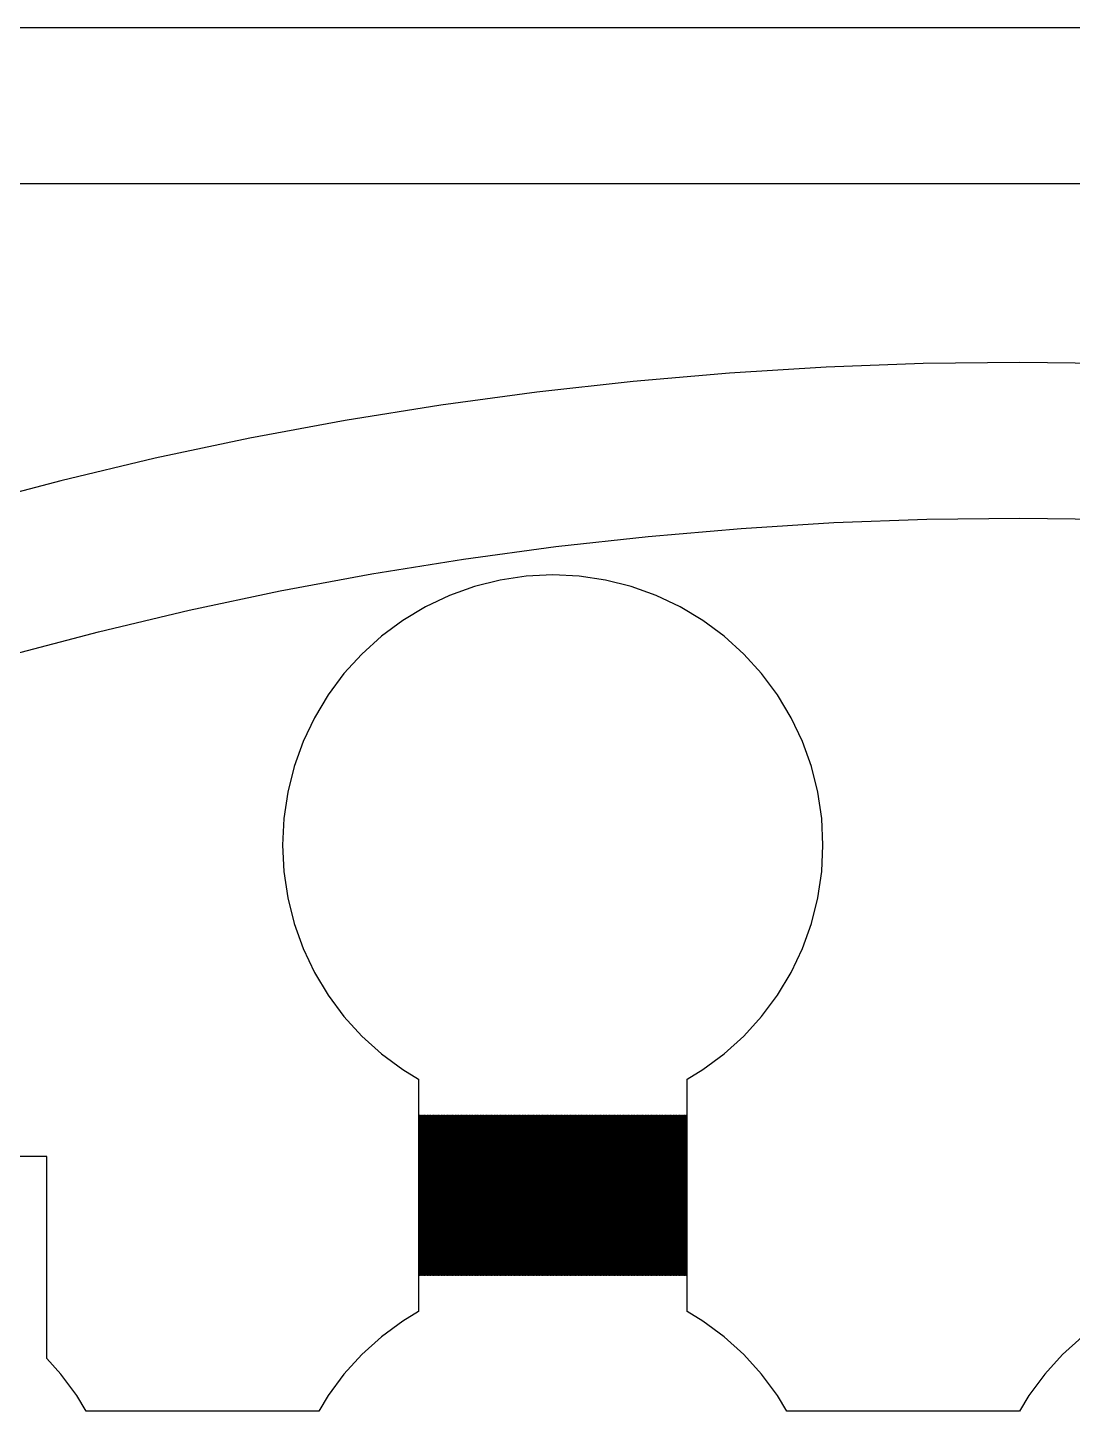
# Model space of a CAD drawing. Extents: x -10 to 91, y -24 to 82.
# Drawn here: x 27.76 to 41.17, y 64.22 to 82 of the extents above; entities that cross this region are included whole.
import ezdxf

# ---------------------------------------------------------------- set-up
doc = ezdxf.new("R2010")
doc.units = 0

msp = doc.modelspace()

# ---------------------------------------------------------------- linework, layer by layer
for p, q in [((81, 82), (0, 82)), ((0, 80), (81, 80)), ((39.2558, 77.6847), (38.0123, 77.6389)), ((40.5, 77.7), (39.2558, 77.6847)), ((41.7442, 77.6847), (40.5, 77.7)), ((36.7703, 77.5626), (35.5305, 77.4559)), ((38.0123, 77.6389), (36.7703, 77.5626)), ((35.5305, 77.4559), (34.2938, 77.3187)), ((33.0608, 77.1512), (31.8322, 76.9536)), ((34.2938, 77.3187), (33.0608, 77.1512)), ((31.8322, 76.9536), (30.6089, 76.7258)), ((30.6089, 76.7258), (29.3916, 76.4681)), ((29.3916, 76.4681), (28.1809, 76.1806)), ((28.1809, 76.1806), (26.9777, 75.8634)), ((35.7266, 75.4655), (36.9174, 75.568)), ((36.9174, 75.568), (38.1104, 75.6413)), ((38.1104, 75.6413), (39.3048, 75.6853)), ((39.3048, 75.6853), (40.5, 75.7)), ((40.5, 75.7), (41.6951, 75.6853)), ((34.5386, 75.3338), (35.7266, 75.4655)), ((33.3542, 75.1729), (34.5386, 75.3338)), ((32.1741, 74.983), (33.3542, 75.1729)), ((30.9991, 74.7642), (32.1741, 74.983)), ((33.823, 74.9033), (33.4927, 74.8206)), ((34.1599, 74.9533), (33.823, 74.9033)), ((34.5, 74.97), (34.1599, 74.9533)), ((34.8401, 74.9533), (34.5, 74.97)), ((35.177, 74.9033), (34.8401, 74.9533)), ((35.5073, 74.8206), (35.177, 74.9033)), ((29.8298, 74.5167), (30.9991, 74.7642)), ((33.1721, 74.7059), (32.8643, 74.5603)), ((33.4927, 74.8206), (33.1721, 74.7059)), ((35.8279, 74.7059), (35.5073, 74.8206)), ((36.1357, 74.5603), (35.8279, 74.7059)), ((28.6669, 74.2405), (29.8298, 74.5167)), ((32.8643, 74.5603), (32.5722, 74.3852)), ((36.4278, 74.3852), (36.1357, 74.5603)), ((32.5722, 74.3852), (32.2987, 74.1823)), ((36.7013, 74.1823), (36.4278, 74.3852)), ((27.5111, 73.9359), (28.6669, 74.2405)), ((32.2987, 74.1823), (32.0463, 73.9537)), ((36.9537, 73.9537), (36.7013, 74.1823)), ((32.0463, 73.9537), (31.8177, 73.7013)), ((37.1823, 73.7013), (36.9537, 73.9537)), ((31.8177, 73.7013), (31.6148, 73.4278)), ((37.3852, 73.4278), (37.1823, 73.7013)), ((31.6148, 73.4278), (31.4397, 73.1357)), ((37.5603, 73.1357), (37.3852, 73.4278)), ((31.4397, 73.1357), (31.2941, 72.8279)), ((37.7059, 72.8279), (37.5603, 73.1357)), ((31.2941, 72.8279), (31.1794, 72.5073)), ((37.8206, 72.5073), (37.7059, 72.8279)), ((31.1794, 72.5073), (31.0967, 72.177)), ((37.9033, 72.177), (37.8206, 72.5073)), ((31.0967, 72.177), (31.0467, 71.8401)), ((37.9533, 71.8401), (37.9033, 72.177)), ((31.0467, 71.8401), (31.03, 71.5)), ((37.97, 71.5), (37.9533, 71.8401)), ((31.03, 71.5), (31.0467, 71.1599)), ((37.9533, 71.1599), (37.97, 71.5)), ((31.0467, 71.1599), (31.0967, 70.823)), ((37.9033, 70.823), (37.9533, 71.1599)), ((31.0967, 70.823), (31.1794, 70.4927)), ((37.8206, 70.4927), (37.9033, 70.823)), ((31.1794, 70.4927), (31.2941, 70.1721)), ((37.7059, 70.1721), (37.8206, 70.4927)), ((31.2941, 70.1721), (31.4397, 69.8642)), ((37.5603, 69.8642), (37.7059, 70.1721)), ((31.4397, 69.8642), (31.6148, 69.5722)), ((37.3852, 69.5722), (37.5603, 69.8642)), ((31.6148, 69.5722), (31.8177, 69.2986)), ((37.1823, 69.2986), (37.3852, 69.5722)), ((31.8177, 69.2986), (32.0463, 69.0463)), ((36.9537, 69.0463), (37.1823, 69.2986)), ((32.0463, 69.0463), (32.2987, 68.8176)), ((36.7013, 68.8176), (36.9537, 69.0463)), ((32.2987, 68.8176), (32.5722, 68.6148)), ((36.4278, 68.6148), (36.7013, 68.8176)), ((32.5722, 68.6148), (32.775, 68.4932)), ((36.225, 68.4932), (36.4278, 68.6148)), ((32.775, 68.4932), (32.775, 65.5068)), ((36.225, 65.5068), (36.225, 68.4932)), ((32.785, 65.97), (32.785, 68.03)), ((32.785, 68.03), (32.795, 68.03)), ((32.795, 68.03), (32.795, 65.97)), ((32.805, 65.97), (32.805, 68.03)), ((32.805, 68.03), (32.815, 68.03)), ((32.815, 68.03), (32.815, 65.97)), ((32.825, 65.97), (32.825, 68.03)), ((32.825, 68.03), (32.835, 68.03)), ((32.835, 68.03), (32.835, 65.97)), ((32.845, 65.97), (32.845, 68.03)), ((32.845, 68.03), (32.855, 68.03)), ((32.855, 68.03), (32.855, 65.97)), ((32.865, 65.97), (32.865, 68.03)), ((32.865, 68.03), (32.875, 68.03)), ((32.875, 68.03), (32.875, 65.97)), ((32.885, 65.97), (32.885, 68.03)), ((32.885, 68.03), (32.895, 68.03)), ((32.895, 68.03), (32.895, 65.97)), ((32.905, 65.97), (32.905, 68.03)), ((32.905, 68.03), (32.915, 68.03)), ((32.915, 68.03), (32.915, 65.97)), ((32.925, 65.97), (32.925, 68.03)), ((32.925, 68.03), (32.935, 68.03)), ((32.935, 68.03), (32.935, 65.97)), ((32.945, 65.97), (32.945, 68.03)), ((32.945, 68.03), (32.955, 68.03)), ((32.955, 68.03), (32.955, 65.97)), ((32.965, 65.97), (32.965, 68.03)), ((32.965, 68.03), (32.975, 68.03)), ((32.975, 68.03), (32.975, 65.97)), ((32.985, 65.97), (32.985, 68.03)), ((32.985, 68.03), (32.995, 68.03)), ((32.995, 68.03), (32.995, 65.97)), ((33.005, 65.97), (33.005, 68.03)), ((33.005, 68.03), (33.015, 68.03)), ((33.015, 68.03), (33.015, 65.97)), ((33.025, 65.97), (33.025, 68.03)), ((33.025, 68.03), (33.035, 68.03)), ((33.035, 68.03), (33.035, 65.97)), ((33.045, 65.97), (33.045, 68.03)), ((33.045, 68.03), (33.055, 68.03)), ((33.055, 68.03), (33.055, 65.97)), ((33.065, 65.97), (33.065, 68.03)), ((33.065, 68.03), (33.075, 68.03)), ((33.075, 68.03), (33.075, 65.97)), ((33.085, 65.97), (33.085, 68.03)), ((33.085, 68.03), (33.095, 68.03)), ((33.095, 68.03), (33.095, 65.97)), ((33.105, 65.97), (33.105, 68.03)), ((33.105, 68.03), (33.115, 68.03)), ((33.115, 68.03), (33.115, 65.97)), ((33.125, 65.97), (33.125, 68.03)), ((33.125, 68.03), (33.135, 68.03)), ((33.135, 68.03), (33.135, 65.97)), ((33.145, 65.97), (33.145, 68.03)), ((33.145, 68.03), (33.155, 68.03)), ((33.155, 68.03), (33.155, 65.97)), ((33.165, 65.97), (33.165, 68.03)), ((33.165, 68.03), (33.175, 68.03)), ((33.175, 68.03), (33.175, 65.97)), ((33.185, 65.97), (33.185, 68.03)), ((33.185, 68.03), (33.195, 68.03)), ((33.195, 68.03), (33.195, 65.97)), ((33.205, 65.97), (33.205, 68.03)), ((33.205, 68.03), (33.215, 68.03)), ((33.215, 68.03), (33.215, 65.97)), ((33.225, 65.97), (33.225, 68.03)), ((33.225, 68.03), (33.235, 68.03)), ((33.235, 68.03), (33.235, 65.97)), ((33.245, 65.97), (33.245, 68.03)), ((33.245, 68.03), (33.255, 68.03)), ((33.255, 68.03), (33.255, 65.97)), ((33.265, 65.97), (33.265, 68.03)), ((33.265, 68.03), (33.275, 68.03)), ((33.275, 68.03), (33.275, 65.97)), ((33.285, 65.97), (33.285, 68.03)), ((33.285, 68.03), (33.295, 68.03)), ((33.295, 68.03), (33.295, 65.97)), ((33.305, 65.97), (33.305, 68.03)), ((33.305, 68.03), (33.315, 68.03)), ((33.315, 68.03), (33.315, 65.97)), ((33.325, 65.97), (33.325, 68.03)), ((33.325, 68.03), (33.335, 68.03)), ((33.335, 68.03), (33.335, 65.97)), ((33.345, 65.97), (33.345, 68.03)), ((33.345, 68.03), (33.355, 68.03)), ((33.355, 68.03), (33.355, 65.97)), ((33.365, 65.97), (33.365, 68.03)), ((33.365, 68.03), (33.375, 68.03)), ((33.375, 68.03), (33.375, 65.97)), ((33.385, 65.97), (33.385, 68.03)), ((33.385, 68.03), (33.395, 68.03)), ((33.395, 68.03), (33.395, 65.97)), ((33.405, 65.97), (33.405, 68.03)), ((33.405, 68.03), (33.415, 68.03)), ((33.415, 68.03), (33.415, 65.97)), ((33.425, 65.97), (33.425, 68.03)), ((33.425, 68.03), (33.435, 68.03)), ((33.435, 68.03), (33.435, 65.97)), ((33.445, 65.97), (33.445, 68.03)), ((33.445, 68.03), (33.455, 68.03)), ((33.455, 68.03), (33.455, 65.97)), ((33.465, 65.97), (33.465, 68.03)), ((33.465, 68.03), (33.475, 68.03)), ((33.475, 68.03), (33.475, 65.97)), ((33.485, 65.97), (33.485, 68.03)), ((33.485, 68.03), (33.495, 68.03)), ((33.495, 68.03), (33.495, 65.97)), ((33.505, 65.97), (33.505, 68.03)), ((33.505, 68.03), (33.515, 68.03)), ((33.515, 68.03), (33.515, 65.97)), ((33.525, 65.97), (33.525, 68.03)), ((33.525, 68.03), (33.535, 68.03)), ((33.535, 68.03), (33.535, 65.97)), ((33.545, 65.97), (33.545, 68.03)), ((33.545, 68.03), (33.555, 68.03)), ((33.555, 68.03), (33.555, 65.97)), ((33.565, 65.97), (33.565, 68.03)), ((33.565, 68.03), (33.575, 68.03)), ((33.575, 68.03), (33.575, 65.97)), ((33.585, 65.97), (33.585, 68.03)), ((33.585, 68.03), (33.595, 68.03)), ((33.595, 68.03), (33.595, 65.97)), ((33.605, 65.97), (33.605, 68.03)), ((33.605, 68.03), (33.615, 68.03)), ((33.615, 68.03), (33.615, 65.97)), ((33.625, 65.97), (33.625, 68.03)), ((33.625, 68.03), (33.635, 68.03)), ((33.635, 68.03), (33.635, 65.97)), ((33.645, 65.97), (33.645, 68.03)), ((33.645, 68.03), (33.655, 68.03)), ((33.655, 68.03), (33.655, 65.97)), ((33.665, 65.97), (33.665, 68.03)), ((33.665, 68.03), (33.675, 68.03)), ((33.675, 68.03), (33.675, 65.97)), ((33.685, 65.97), (33.685, 68.03)), ((33.685, 68.03), (33.695, 68.03)), ((33.695, 68.03), (33.695, 65.97)), ((33.705, 65.97), (33.705, 68.03)), ((33.705, 68.03), (33.715, 68.03)), ((33.715, 68.03), (33.715, 65.97)), ((33.725, 65.97), (33.725, 68.03)), ((33.725, 68.03), (33.735, 68.03)), ((33.735, 68.03), (33.735, 65.97)), ((33.745, 65.97), (33.745, 68.03)), ((33.745, 68.03), (33.755, 68.03)), ((33.755, 68.03), (33.755, 65.97)), ((33.765, 65.97), (33.765, 68.03)), ((33.765, 68.03), (33.775, 68.03)), ((33.775, 68.03), (33.775, 65.97)), ((33.785, 65.97), (33.785, 68.03)), ((33.785, 68.03), (33.795, 68.03)), ((33.795, 68.03), (33.795, 65.97)), ((33.805, 65.97), (33.805, 68.03)), ((33.805, 68.03), (33.815, 68.03)), ((33.815, 68.03), (33.815, 65.97)), ((33.825, 65.97), (33.825, 68.03)), ((33.825, 68.03), (33.835, 68.03)), ((33.835, 68.03), (33.835, 65.97)), ((33.845, 65.97), (33.845, 68.03)), ((33.845, 68.03), (33.855, 68.03)), ((33.855, 68.03), (33.855, 65.97)), ((33.865, 65.97), (33.865, 68.03)), ((33.865, 68.03), (33.875, 68.03)), ((33.875, 68.03), (33.875, 65.97)), ((33.885, 65.97), (33.885, 68.03)), ((33.885, 68.03), (33.895, 68.03)), ((33.895, 68.03), (33.895, 65.97)), ((33.905, 65.97), (33.905, 68.03)), ((33.905, 68.03), (33.915, 68.03)), ((33.915, 68.03), (33.915, 65.97)), ((33.925, 65.97), (33.925, 68.03)), ((33.925, 68.03), (33.935, 68.03)), ((33.935, 68.03), (33.935, 65.97)), ((33.945, 65.97), (33.945, 68.03)), ((33.945, 68.03), (33.955, 68.03)), ((33.955, 68.03), (33.955, 65.97)), ((33.965, 65.97), (33.965, 68.03)), ((33.965, 68.03), (33.975, 68.03)), ((33.975, 68.03), (33.975, 65.97)), ((33.985, 65.97), (33.985, 68.03)), ((33.985, 68.03), (33.995, 68.03)), ((33.995, 68.03), (33.995, 65.97)), ((34.005, 65.97), (34.005, 68.03)), ((34.005, 68.03), (34.015, 68.03)), ((34.015, 68.03), (34.015, 65.97)), ((34.025, 65.97), (34.025, 68.03)), ((34.025, 68.03), (34.035, 68.03)), ((34.035, 68.03), (34.035, 65.97)), ((34.045, 65.97), (34.045, 68.03)), ((34.045, 68.03), (34.055, 68.03)), ((34.055, 68.03), (34.055, 65.97)), ((34.065, 65.97), (34.065, 68.03)), ((34.065, 68.03), (34.075, 68.03)), ((34.075, 68.03), (34.075, 65.97)), ((34.085, 65.97), (34.085, 68.03)), ((34.085, 68.03), (34.095, 68.03)), ((34.095, 68.03), (34.095, 65.97)), ((34.105, 65.97), (34.105, 68.03)), ((34.105, 68.03), (34.115, 68.03)), ((34.115, 68.03), (34.115, 65.97)), ((34.125, 65.97), (34.125, 68.03)), ((34.125, 68.03), (34.135, 68.03)), ((34.135, 68.03), (34.135, 65.97)), ((34.145, 65.97), (34.145, 68.03)), ((34.145, 68.03), (34.155, 68.03)), ((34.155, 68.03), (34.155, 65.97)), ((34.165, 65.97), (34.165, 68.03)), ((34.165, 68.03), (34.175, 68.03)), ((34.175, 68.03), (34.175, 65.97)), ((34.185, 65.97), (34.185, 68.03)), ((34.185, 68.03), (34.195, 68.03)), ((34.195, 68.03), (34.195, 65.97)), ((34.205, 65.97), (34.205, 68.03)), ((34.205, 68.03), (34.215, 68.03)), ((34.215, 68.03), (34.215, 65.97)), ((34.225, 65.97), (34.225, 68.03)), ((34.225, 68.03), (34.235, 68.03)), ((34.235, 68.03), (34.235, 65.97)), ((34.245, 65.97), (34.245, 68.03)), ((34.245, 68.03), (34.255, 68.03)), ((34.255, 68.03), (34.255, 65.97)), ((34.265, 65.97), (34.265, 68.03)), ((34.265, 68.03), (34.275, 68.03)), ((34.275, 68.03), (34.275, 65.97)), ((34.285, 65.97), (34.285, 68.03)), ((34.285, 68.03), (34.295, 68.03)), ((34.295, 68.03), (34.295, 65.97)), ((34.305, 65.97), (34.305, 68.03)), ((34.305, 68.03), (34.315, 68.03)), ((34.315, 68.03), (34.315, 65.97)), ((34.325, 65.97), (34.325, 68.03)), ((34.325, 68.03), (34.335, 68.03)), ((34.335, 68.03), (34.335, 65.97)), ((34.345, 65.97), (34.345, 68.03)), ((34.345, 68.03), (34.355, 68.03)), ((34.355, 68.03), (34.355, 65.97)), ((34.365, 65.97), (34.365, 68.03)), ((34.365, 68.03), (34.375, 68.03)), ((34.375, 68.03), (34.375, 65.97)), ((34.385, 65.97), (34.385, 68.03)), ((34.385, 68.03), (34.395, 68.03)), ((34.395, 68.03), (34.395, 65.97)), ((34.405, 65.97), (34.405, 68.03)), ((34.405, 68.03), (34.415, 68.03)), ((34.415, 68.03), (34.415, 65.97)), ((34.425, 65.97), (34.425, 68.03)), ((34.425, 68.03), (34.435, 68.03)), ((34.435, 68.03), (34.435, 65.97)), ((34.445, 65.97), (34.445, 68.03)), ((34.445, 68.03), (34.455, 68.03)), ((34.455, 68.03), (34.455, 65.97)), ((34.465, 65.97), (34.465, 68.03)), ((34.465, 68.03), (34.475, 68.03)), ((34.475, 68.03), (34.475, 65.97)), ((34.485, 65.97), (34.485, 68.03)), ((34.485, 68.03), (34.495, 68.03)), ((34.495, 68.03), (34.495, 65.97)), ((34.505, 65.97), (34.505, 68.03)), ((34.505, 68.03), (34.515, 68.03)), ((34.515, 68.03), (34.515, 65.97)), ((34.525, 65.97), (34.525, 68.03)), ((34.525, 68.03), (34.535, 68.03)), ((34.535, 68.03), (34.535, 65.97)), ((34.545, 65.97), (34.545, 68.03)), ((34.545, 68.03), (34.555, 68.03)), ((34.555, 68.03), (34.555, 65.97)), ((34.565, 65.97), (34.565, 68.03)), ((34.565, 68.03), (34.575, 68.03)), ((34.575, 68.03), (34.575, 65.97)), ((34.585, 65.97), (34.585, 68.03)), ((34.585, 68.03), (34.595, 68.03)), ((34.595, 68.03), (34.595, 65.97)), ((34.605, 65.97), (34.605, 68.03)), ((34.605, 68.03), (34.615, 68.03)), ((34.615, 68.03), (34.615, 65.97)), ((34.625, 65.97), (34.625, 68.03)), ((34.625, 68.03), (34.635, 68.03)), ((34.635, 68.03), (34.635, 65.97)), ((34.645, 65.97), (34.645, 68.03)), ((34.645, 68.03), (34.655, 68.03)), ((34.655, 68.03), (34.655, 65.97)), ((34.665, 65.97), (34.665, 68.03)), ((34.665, 68.03), (34.675, 68.03)), ((34.675, 68.03), (34.675, 65.97)), ((34.685, 65.97), (34.685, 68.03)), ((34.685, 68.03), (34.695, 68.03)), ((34.695, 68.03), (34.695, 65.97)), ((34.705, 65.97), (34.705, 68.03)), ((34.705, 68.03), (34.715, 68.03)), ((34.715, 68.03), (34.715, 65.97)), ((34.725, 65.97), (34.725, 68.03)), ((34.725, 68.03), (34.735, 68.03)), ((34.735, 68.03), (34.735, 65.97)), ((34.745, 65.97), (34.745, 68.03)), ((34.745, 68.03), (34.755, 68.03)), ((34.755, 68.03), (34.755, 65.97)), ((34.765, 65.97), (34.765, 68.03)), ((34.765, 68.03), (34.775, 68.03)), ((34.775, 68.03), (34.775, 65.97)), ((34.785, 65.97), (34.785, 68.03)), ((34.785, 68.03), (34.795, 68.03)), ((34.795, 68.03), (34.795, 65.97)), ((34.805, 65.97), (34.805, 68.03)), ((34.805, 68.03), (34.815, 68.03)), ((34.815, 68.03), (34.815, 65.97)), ((34.825, 65.97), (34.825, 68.03)), ((34.825, 68.03), (34.835, 68.03)), ((34.835, 68.03), (34.835, 65.97)), ((34.845, 65.97), (34.845, 68.03)), ((34.845, 68.03), (34.855, 68.03)), ((34.855, 68.03), (34.855, 65.97)), ((34.865, 65.97), (34.865, 68.03)), ((34.865, 68.03), (34.875, 68.03)), ((34.875, 68.03), (34.875, 65.97)), ((34.885, 65.97), (34.885, 68.03)), ((34.885, 68.03), (34.895, 68.03)), ((34.895, 68.03), (34.895, 65.97)), ((34.905, 65.97), (34.905, 68.03)), ((34.905, 68.03), (34.915, 68.03)), ((34.915, 68.03), (34.915, 65.97)), ((34.925, 65.97), (34.925, 68.03)), ((34.925, 68.03), (34.935, 68.03)), ((34.935, 68.03), (34.935, 65.97)), ((34.945, 65.97), (34.945, 68.03)), ((34.945, 68.03), (34.955, 68.03)), ((34.955, 68.03), (34.955, 65.97)), ((34.965, 65.97), (34.965, 68.03)), ((34.965, 68.03), (34.975, 68.03)), ((34.975, 68.03), (34.975, 65.97)), ((34.985, 65.97), (34.985, 68.03)), ((34.985, 68.03), (34.995, 68.03)), ((34.995, 68.03), (34.995, 65.97)), ((35.005, 65.97), (35.005, 68.03)), ((35.005, 68.03), (35.015, 68.03)), ((35.015, 68.03), (35.015, 65.97)), ((35.025, 65.97), (35.025, 68.03)), ((35.025, 68.03), (35.035, 68.03)), ((35.035, 68.03), (35.035, 65.97)), ((35.045, 65.97), (35.045, 68.03)), ((35.045, 68.03), (35.055, 68.03)), ((35.055, 68.03), (35.055, 65.97)), ((35.065, 65.97), (35.065, 68.03)), ((35.065, 68.03), (35.075, 68.03)), ((35.075, 68.03), (35.075, 65.97)), ((35.085, 65.97), (35.085, 68.03)), ((35.085, 68.03), (35.095, 68.03)), ((35.095, 68.03), (35.095, 65.97)), ((35.105, 65.97), (35.105, 68.03)), ((35.105, 68.03), (35.115, 68.03)), ((35.115, 68.03), (35.115, 65.97)), ((35.125, 65.97), (35.125, 68.03)), ((35.125, 68.03), (35.135, 68.03)), ((35.135, 68.03), (35.135, 65.97)), ((35.145, 65.97), (35.145, 68.03)), ((35.145, 68.03), (35.155, 68.03)), ((35.155, 68.03), (35.155, 65.97)), ((35.165, 65.97), (35.165, 68.03)), ((35.165, 68.03), (35.175, 68.03)), ((35.175, 68.03), (35.175, 65.97)), ((35.185, 65.97), (35.185, 68.03)), ((35.185, 68.03), (35.195, 68.03)), ((35.195, 68.03), (35.195, 65.97)), ((35.205, 65.97), (35.205, 68.03)), ((35.205, 68.03), (35.215, 68.03)), ((35.215, 68.03), (35.215, 65.97)), ((35.225, 65.97), (35.225, 68.03)), ((35.225, 68.03), (35.235, 68.03)), ((35.235, 68.03), (35.235, 65.97)), ((35.245, 65.97), (35.245, 68.03)), ((35.245, 68.03), (35.255, 68.03)), ((35.255, 68.03), (35.255, 65.97)), ((35.265, 65.97), (35.265, 68.03)), ((35.265, 68.03), (35.275, 68.03)), ((35.275, 68.03), (35.275, 65.97)), ((35.285, 65.97), (35.285, 68.03)), ((35.285, 68.03), (35.295, 68.03)), ((35.295, 68.03), (35.295, 65.97)), ((35.305, 65.97), (35.305, 68.03)), ((35.305, 68.03), (35.315, 68.03)), ((35.315, 68.03), (35.315, 65.97)), ((35.325, 65.97), (35.325, 68.03)), ((35.325, 68.03), (35.335, 68.03)), ((35.335, 68.03), (35.335, 65.97)), ((35.345, 65.97), (35.345, 68.03)), ((35.345, 68.03), (35.355, 68.03)), ((35.355, 68.03), (35.355, 65.97)), ((35.365, 65.97), (35.365, 68.03)), ((35.365, 68.03), (35.375, 68.03)), ((35.375, 68.03), (35.375, 65.97)), ((35.385, 65.97), (35.385, 68.03)), ((35.385, 68.03), (35.395, 68.03)), ((35.395, 68.03), (35.395, 65.97)), ((35.405, 65.97), (35.405, 68.03)), ((35.405, 68.03), (35.415, 68.03)), ((35.415, 68.03), (35.415, 65.97)), ((35.425, 65.97), (35.425, 68.03)), ((35.425, 68.03), (35.435, 68.03)), ((35.435, 68.03), (35.435, 65.97)), ((35.445, 65.97), (35.445, 68.03)), ((35.445, 68.03), (35.455, 68.03)), ((35.455, 68.03), (35.455, 65.97)), ((35.465, 65.97), (35.465, 68.03)), ((35.465, 68.03), (35.475, 68.03)), ((35.475, 68.03), (35.475, 65.97)), ((35.485, 65.97), (35.485, 68.03)), ((35.485, 68.03), (35.495, 68.03)), ((35.495, 68.03), (35.495, 65.97)), ((35.505, 65.97), (35.505, 68.03)), ((35.505, 68.03), (35.515, 68.03)), ((35.515, 68.03), (35.515, 65.97)), ((35.525, 65.97), (35.525, 68.03)), ((35.525, 68.03), (35.535, 68.03)), ((35.535, 68.03), (35.535, 65.97)), ((35.545, 65.97), (35.545, 68.03)), ((35.545, 68.03), (35.555, 68.03)), ((35.555, 68.03), (35.555, 65.97)), ((35.565, 65.97), (35.565, 68.03)), ((35.565, 68.03), (35.575, 68.03)), ((35.575, 68.03), (35.575, 65.97)), ((35.585, 65.97), (35.585, 68.03)), ((35.585, 68.03), (35.595, 68.03)), ((35.595, 68.03), (35.595, 65.97)), ((35.605, 65.97), (35.605, 68.03)), ((35.605, 68.03), (35.615, 68.03)), ((35.615, 68.03), (35.615, 65.97)), ((35.625, 65.97), (35.625, 68.03)), ((35.625, 68.03), (35.635, 68.03)), ((35.635, 68.03), (35.635, 65.97)), ((35.645, 65.97), (35.645, 68.03)), ((35.645, 68.03), (35.655, 68.03)), ((35.655, 68.03), (35.655, 65.97)), ((35.665, 65.97), (35.665, 68.03)), ((35.665, 68.03), (35.675, 68.03)), ((35.675, 68.03), (35.675, 65.97)), ((35.685, 65.97), (35.685, 68.03)), ((35.685, 68.03), (35.695, 68.03)), ((35.695, 68.03), (35.695, 65.97)), ((35.705, 65.97), (35.705, 68.03)), ((35.705, 68.03), (35.715, 68.03)), ((35.715, 68.03), (35.715, 65.97)), ((35.725, 65.97), (35.725, 68.03)), ((35.725, 68.03), (35.735, 68.03)), ((35.735, 68.03), (35.735, 65.97)), ((35.745, 65.97), (35.745, 68.03)), ((35.745, 68.03), (35.755, 68.03)), ((35.755, 68.03), (35.755, 65.97)), ((35.765, 65.97), (35.765, 68.03)), ((35.765, 68.03), (35.775, 68.03)), ((35.775, 68.03), (35.775, 65.97)), ((35.785, 65.97), (35.785, 68.03)), ((35.785, 68.03), (35.795, 68.03)), ((35.795, 68.03), (35.795, 65.97)), ((35.805, 65.97), (35.805, 68.03)), ((35.805, 68.03), (35.815, 68.03)), ((35.815, 68.03), (35.815, 65.97)), ((35.825, 65.97), (35.825, 68.03)), ((35.825, 68.03), (35.835, 68.03)), ((35.835, 68.03), (35.835, 65.97)), ((35.845, 65.97), (35.845, 68.03)), ((35.845, 68.03), (35.855, 68.03)), ((35.855, 68.03), (35.855, 65.97)), ((35.865, 65.97), (35.865, 68.03)), ((35.865, 68.03), (35.875, 68.03)), ((35.875, 68.03), (35.875, 65.97)), ((35.885, 65.97), (35.885, 68.03)), ((35.885, 68.03), (35.895, 68.03)), ((35.895, 68.03), (35.895, 65.97)), ((35.905, 65.97), (35.905, 68.03)), ((35.905, 68.03), (35.915, 68.03)), ((35.915, 68.03), (35.915, 65.97)), ((35.925, 65.97), (35.925, 68.03)), ((35.925, 68.03), (35.935, 68.03)), ((35.935, 68.03), (35.935, 65.97)), ((35.945, 65.97), (35.945, 68.03)), ((35.945, 68.03), (35.955, 68.03)), ((35.955, 68.03), (35.955, 65.97)), ((35.965, 65.97), (35.965, 68.03)), ((35.965, 68.03), (35.975, 68.03)), ((35.975, 68.03), (35.975, 65.97)), ((35.985, 65.97), (35.985, 68.03)), ((35.985, 68.03), (35.995, 68.03)), ((35.995, 68.03), (35.995, 65.97)), ((36.005, 65.97), (36.005, 68.03)), ((36.005, 68.03), (36.015, 68.03)), ((36.015, 68.03), (36.015, 65.97)), ((36.025, 65.97), (36.025, 68.03)), ((36.025, 68.03), (36.035, 68.03)), ((36.035, 68.03), (36.035, 65.97)), ((36.045, 65.97), (36.045, 68.03)), ((36.045, 68.03), (36.055, 68.03)), ((36.055, 68.03), (36.055, 65.97)), ((36.065, 65.97), (36.065, 68.03)), ((36.065, 68.03), (36.075, 68.03)), ((36.075, 68.03), (36.075, 65.97)), ((36.085, 65.97), (36.085, 68.03)), ((36.085, 68.03), (36.095, 68.03)), ((36.095, 68.03), (36.095, 65.97)), ((36.105, 65.97), (36.105, 68.03)), ((36.105, 68.03), (36.115, 68.03)), ((36.115, 68.03), (36.115, 65.97)), ((36.125, 65.97), (36.125, 68.03)), ((36.125, 68.03), (36.135, 68.03)), ((36.135, 68.03), (36.135, 65.97)), ((36.145, 65.97), (36.145, 68.03)), ((36.145, 68.03), (36.155, 68.03)), ((36.155, 68.03), (36.155, 65.97)), ((36.165, 65.97), (36.165, 68.03)), ((36.165, 68.03), (36.175, 68.03)), ((36.175, 68.03), (36.175, 65.97)), ((36.185, 65.97), (36.185, 68.03)), ((36.185, 68.03), (36.195, 68.03)), ((36.195, 68.03), (36.195, 65.97)), ((36.205, 65.97), (36.205, 68.03)), ((36.205, 68.03), (36.215, 68.03)), ((36.215, 68.03), (36.215, 65.97)), ((28, 67.5), (26, 67.5)), ((28, 64.9025), (28, 67.5)), ((32.795, 65.97), (32.785, 65.97)), ((32.815, 65.97), (32.805, 65.97)), ((32.835, 65.97), (32.825, 65.97)), ((32.855, 65.97), (32.845, 65.97)), ((32.875, 65.97), (32.865, 65.97)), ((32.895, 65.97), (32.885, 65.97)), ((32.915, 65.97), (32.905, 65.97)), ((32.935, 65.97), (32.925, 65.97)), ((32.955, 65.97), (32.945, 65.97)), ((32.975, 65.97), (32.965, 65.97)), ((32.995, 65.97), (32.985, 65.97)), ((33.015, 65.97), (33.005, 65.97)), ((33.035, 65.97), (33.025, 65.97)), ((33.055, 65.97), (33.045, 65.97)), ((33.075, 65.97), (33.065, 65.97)), ((33.095, 65.97), (33.085, 65.97)), ((33.115, 65.97), (33.105, 65.97)), ((33.135, 65.97), (33.125, 65.97)), ((33.155, 65.97), (33.145, 65.97)), ((33.175, 65.97), (33.165, 65.97)), ((33.195, 65.97), (33.185, 65.97)), ((33.215, 65.97), (33.205, 65.97)), ((33.235, 65.97), (33.225, 65.97)), ((33.255, 65.97), (33.245, 65.97)), ((33.275, 65.97), (33.265, 65.97)), ((33.295, 65.97), (33.285, 65.97)), ((33.315, 65.97), (33.305, 65.97)), ((33.335, 65.97), (33.325, 65.97)), ((33.355, 65.97), (33.345, 65.97)), ((33.375, 65.97), (33.365, 65.97)), ((33.395, 65.97), (33.385, 65.97)), ((33.415, 65.97), (33.405, 65.97)), ((33.435, 65.97), (33.425, 65.97)), ((33.455, 65.97), (33.445, 65.97)), ((33.475, 65.97), (33.465, 65.97)), ((33.495, 65.97), (33.485, 65.97)), ((33.515, 65.97), (33.505, 65.97)), ((33.535, 65.97), (33.525, 65.97)), ((33.555, 65.97), (33.545, 65.97)), ((33.575, 65.97), (33.565, 65.97)), ((33.595, 65.97), (33.585, 65.97)), ((33.615, 65.97), (33.605, 65.97)), ((33.635, 65.97), (33.625, 65.97)), ((33.655, 65.97), (33.645, 65.97)), ((33.675, 65.97), (33.665, 65.97)), ((33.695, 65.97), (33.685, 65.97)), ((33.715, 65.97), (33.705, 65.97)), ((33.735, 65.97), (33.725, 65.97)), ((33.755, 65.97), (33.745, 65.97)), ((33.775, 65.97), (33.765, 65.97)), ((33.795, 65.97), (33.785, 65.97)), ((33.815, 65.97), (33.805, 65.97)), ((33.835, 65.97), (33.825, 65.97)), ((33.855, 65.97), (33.845, 65.97)), ((33.875, 65.97), (33.865, 65.97)), ((33.895, 65.97), (33.885, 65.97)), ((33.915, 65.97), (33.905, 65.97)), ((33.935, 65.97), (33.925, 65.97)), ((33.955, 65.97), (33.945, 65.97)), ((33.975, 65.97), (33.965, 65.97)), ((33.995, 65.97), (33.985, 65.97)), ((34.015, 65.97), (34.005, 65.97)), ((34.035, 65.97), (34.025, 65.97)), ((34.055, 65.97), (34.045, 65.97)), ((34.075, 65.97), (34.065, 65.97)), ((34.095, 65.97), (34.085, 65.97)), ((34.115, 65.97), (34.105, 65.97)), ((34.135, 65.97), (34.125, 65.97)), ((34.155, 65.97), (34.145, 65.97)), ((34.175, 65.97), (34.165, 65.97)), ((34.195, 65.97), (34.185, 65.97)), ((34.215, 65.97), (34.205, 65.97)), ((34.235, 65.97), (34.225, 65.97)), ((34.255, 65.97), (34.245, 65.97)), ((34.275, 65.97), (34.265, 65.97)), ((34.295, 65.97), (34.285, 65.97)), ((34.315, 65.97), (34.305, 65.97)), ((34.335, 65.97), (34.325, 65.97)), ((34.355, 65.97), (34.345, 65.97)), ((34.375, 65.97), (34.365, 65.97)), ((34.395, 65.97), (34.385, 65.97)), ((34.415, 65.97), (34.405, 65.97)), ((34.435, 65.97), (34.425, 65.97)), ((34.455, 65.97), (34.445, 65.97)), ((34.475, 65.97), (34.465, 65.97)), ((34.495, 65.97), (34.485, 65.97)), ((34.515, 65.97), (34.505, 65.97)), ((34.535, 65.97), (34.525, 65.97)), ((34.555, 65.97), (34.545, 65.97)), ((34.575, 65.97), (34.565, 65.97)), ((34.595, 65.97), (34.585, 65.97)), ((34.615, 65.97), (34.605, 65.97)), ((34.635, 65.97), (34.625, 65.97)), ((34.655, 65.97), (34.645, 65.97)), ((34.675, 65.97), (34.665, 65.97)), ((34.695, 65.97), (34.685, 65.97)), ((34.715, 65.97), (34.705, 65.97)), ((34.735, 65.97), (34.725, 65.97)), ((34.755, 65.97), (34.745, 65.97)), ((34.775, 65.97), (34.765, 65.97)), ((34.795, 65.97), (34.785, 65.97)), ((34.815, 65.97), (34.805, 65.97)), ((34.835, 65.97), (34.825, 65.97)), ((34.855, 65.97), (34.845, 65.97)), ((34.875, 65.97), (34.865, 65.97)), ((34.895, 65.97), (34.885, 65.97)), ((34.915, 65.97), (34.905, 65.97)), ((34.935, 65.97), (34.925, 65.97)), ((34.955, 65.97), (34.945, 65.97)), ((34.975, 65.97), (34.965, 65.97)), ((34.995, 65.97), (34.985, 65.97)), ((35.015, 65.97), (35.005, 65.97)), ((35.035, 65.97), (35.025, 65.97)), ((35.055, 65.97), (35.045, 65.97)), ((35.075, 65.97), (35.065, 65.97)), ((35.095, 65.97), (35.085, 65.97)), ((35.115, 65.97), (35.105, 65.97)), ((35.135, 65.97), (35.125, 65.97)), ((35.155, 65.97), (35.145, 65.97)), ((35.175, 65.97), (35.165, 65.97)), ((35.195, 65.97), (35.185, 65.97)), ((35.215, 65.97), (35.205, 65.97)), ((35.235, 65.97), (35.225, 65.97)), ((35.255, 65.97), (35.245, 65.97)), ((35.275, 65.97), (35.265, 65.97)), ((35.295, 65.97), (35.285, 65.97)), ((35.315, 65.97), (35.305, 65.97)), ((35.335, 65.97), (35.325, 65.97)), ((35.355, 65.97), (35.345, 65.97)), ((35.375, 65.97), (35.365, 65.97)), ((35.395, 65.97), (35.385, 65.97)), ((35.415, 65.97), (35.405, 65.97)), ((35.435, 65.97), (35.425, 65.97)), ((35.455, 65.97), (35.445, 65.97)), ((35.475, 65.97), (35.465, 65.97)), ((35.495, 65.97), (35.485, 65.97)), ((35.515, 65.97), (35.505, 65.97)), ((35.535, 65.97), (35.525, 65.97)), ((35.555, 65.97), (35.545, 65.97)), ((35.575, 65.97), (35.565, 65.97)), ((35.595, 65.97), (35.585, 65.97)), ((35.615, 65.97), (35.605, 65.97)), ((35.635, 65.97), (35.625, 65.97)), ((35.655, 65.97), (35.645, 65.97)), ((35.675, 65.97), (35.665, 65.97)), ((35.695, 65.97), (35.685, 65.97)), ((35.715, 65.97), (35.705, 65.97)), ((35.735, 65.97), (35.725, 65.97)), ((35.755, 65.97), (35.745, 65.97)), ((35.775, 65.97), (35.765, 65.97)), ((35.795, 65.97), (35.785, 65.97)), ((35.815, 65.97), (35.805, 65.97)), ((35.835, 65.97), (35.825, 65.97)), ((35.855, 65.97), (35.845, 65.97)), ((35.875, 65.97), (35.865, 65.97)), ((35.895, 65.97), (35.885, 65.97)), ((35.915, 65.97), (35.905, 65.97)), ((35.935, 65.97), (35.925, 65.97)), ((35.955, 65.97), (35.945, 65.97)), ((35.975, 65.97), (35.965, 65.97)), ((35.995, 65.97), (35.985, 65.97)), ((36.015, 65.97), (36.005, 65.97)), ((36.035, 65.97), (36.025, 65.97)), ((36.055, 65.97), (36.045, 65.97)), ((36.075, 65.97), (36.065, 65.97)), ((36.095, 65.97), (36.085, 65.97)), ((36.115, 65.97), (36.105, 65.97)), ((36.135, 65.97), (36.125, 65.97)), ((36.155, 65.97), (36.145, 65.97)), ((36.175, 65.97), (36.165, 65.97)), ((36.195, 65.97), (36.185, 65.97)), ((36.215, 65.97), (36.205, 65.97)), ((32.775, 65.5068), (32.5722, 65.3852)), ((36.4278, 65.3852), (36.225, 65.5068)), ((32.5722, 65.3852), (32.2987, 65.1824)), ((36.7013, 65.1824), (36.4278, 65.3852)), ((32.2987, 65.1824), (32.0463, 64.9537)), ((36.9537, 64.9537), (36.7013, 65.1824)), ((41.2986, 65.1823), (41.0463, 64.9537)), ((28.1824, 64.7013), (28, 64.9025)), ((32.0463, 64.9537), (31.8177, 64.7014)), ((37.1823, 64.7014), (36.9537, 64.9537)), ((41.0463, 64.9537), (40.8176, 64.7013)), ((28.3852, 64.4278), (28.1824, 64.7013)), ((31.8177, 64.7014), (31.6148, 64.4278)), ((37.3852, 64.4278), (37.1823, 64.7014)), ((40.8176, 64.7013), (40.6148, 64.4278)), ((28.5068, 64.225), (28.3852, 64.4278)), ((31.6148, 64.4278), (31.4932, 64.225)), ((37.5068, 64.225), (37.3852, 64.4278)), ((40.6148, 64.4278), (40.4932, 64.225)), ((31.4932, 64.225), (28.5068, 64.225)), ((40.4932, 64.225), (37.5068, 64.225))]:
    msp.add_line(p, q)

doc.saveas('drawing.dxf')
